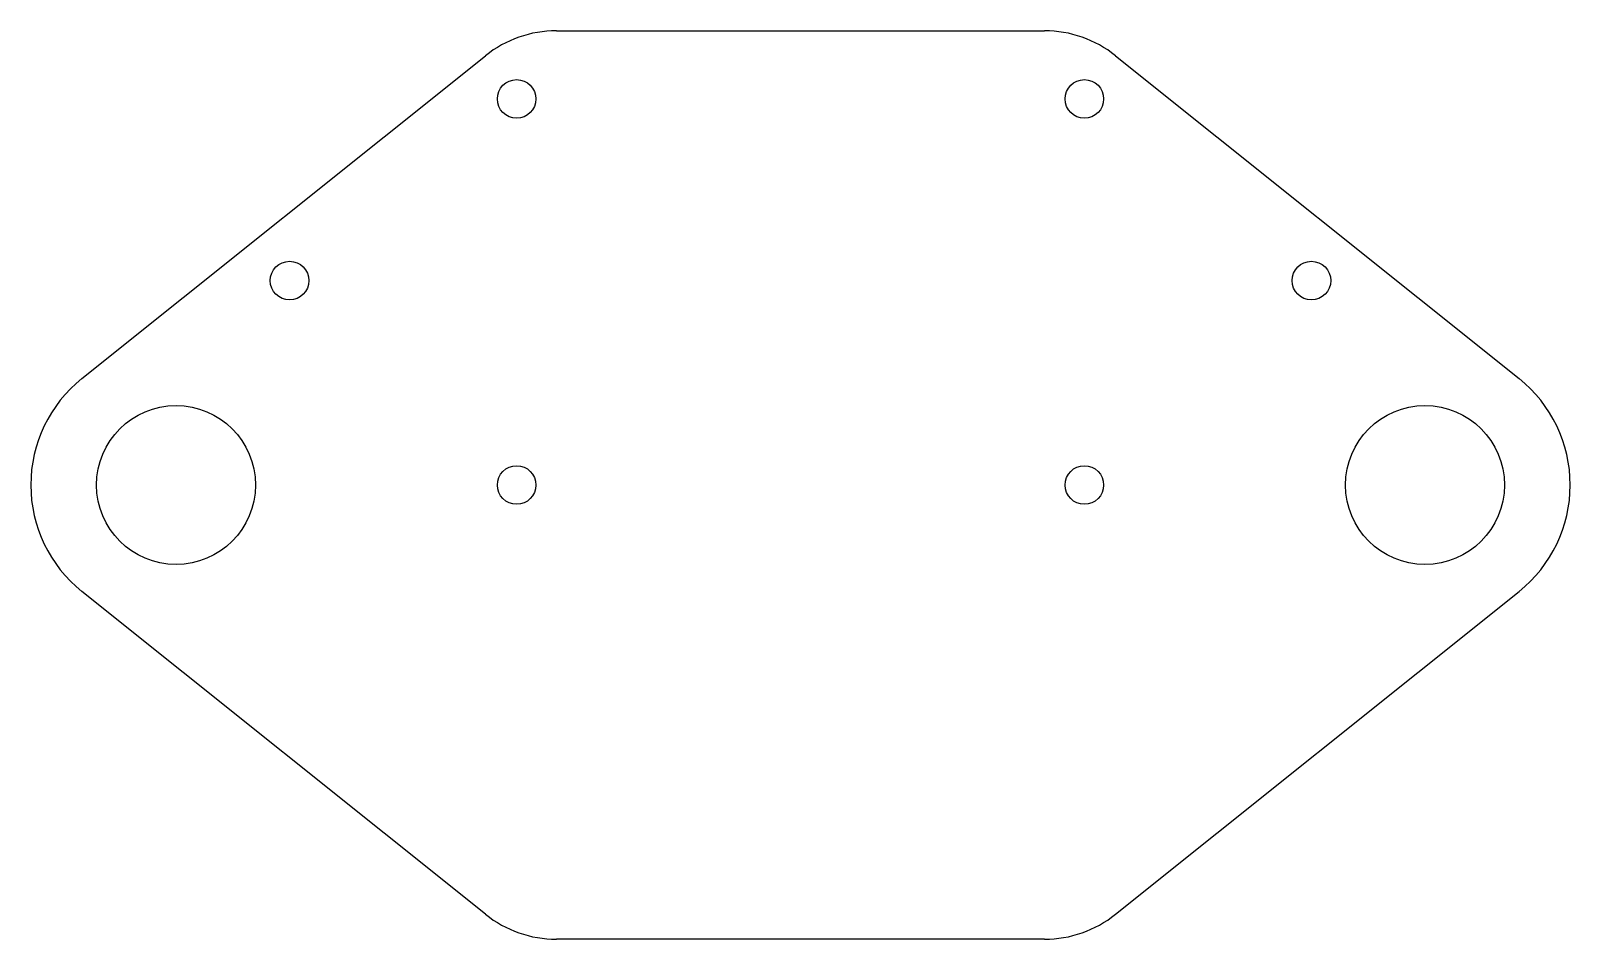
# Model space of a CAD drawing. Header units: millimetres. Extents: x -33.9 to 33.9, y -20 to 20.
import ezdxf

# ---------------------------------------------------------------- set-up
doc = ezdxf.new("R2010")
doc.units = ezdxf.units.MM
doc.layers.add('Sketch', color=7, linetype='CONTINUOUS')

msp = doc.modelspace()

# ---------------------------------------------------------------- linework, layer by layer
at = {"layer": 'Sketch'}
for p, q in [((-10.7461, 20), (10.7461, 20)), ((-31.6435, 4.68521), (-13.8696, 18.9043)), ((13.8696, 18.9043), (31.6435, 4.68521)), ((-13.8696, -18.9043), (-31.6435, -4.68521)), ((13.8696, -18.9043), (31.6435, -4.68521)), ((10.7461, -20), (-10.7461, -20))]:
    msp.add_line(p, q, dxfattribs=at)
for centre, radius in [((-12.5, 17), 0.85), ((12.5, 17), 0.85), ((-22.5, 9), 0.85), ((22.5, 9), 0.85), ((-27.5, 0), 3.5), ((27.5, 0), 3.5), ((-12.5, 0), 0.85), ((12.5, 0), 0.85)]:
    msp.add_circle(centre, radius, dxfattribs=at)
for centre, radius, start, end in [((-10.7461, 15), 5, 90, 128.66), ((10.7461, 15), 5, 51.3402, 90), ((-27.8953, 0), 6, 128.66, -128.66), ((27.8953, 0), 6, -51.3402, 51.3402), ((-10.7461, -15), 5, -128.66, -90), ((10.7461, -15), 5, -90, -51.3402)]:
    msp.add_arc(centre, radius, start, end, dxfattribs=at)

doc.saveas('drawing.dxf')
